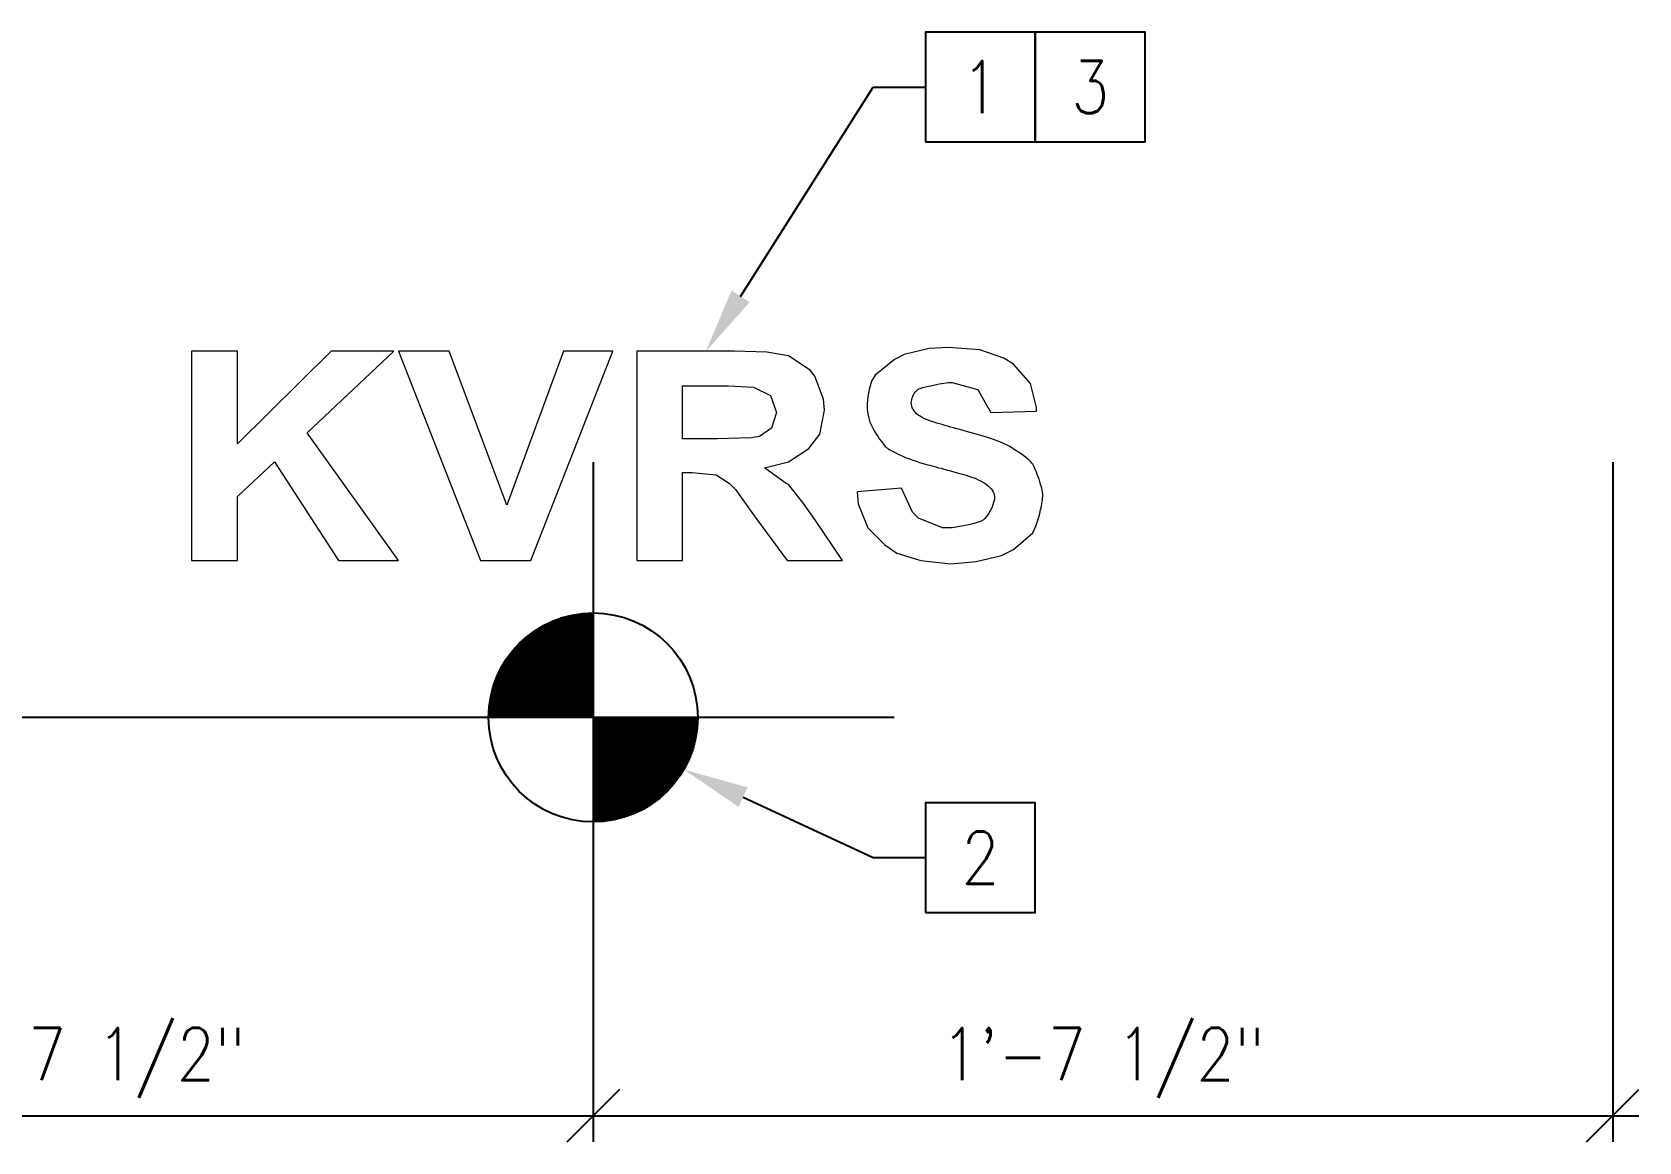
# Model space of a CAD drawing. Header units: inches. Extents: x -82 to 6902, y -1676 to 228.
# Drawn here: x 34.87 to 65.61, y -500.1 to -478.87 of the extents above; entities that cross this region are included whole.
import ezdxf
from ezdxf import colors
from ezdxf.entities.mleader import LeaderData, LeaderLine
from ezdxf.enums import TextEntityAlignment as Align
from ezdxf.math import Vec2, Vec3

# ---------------------------------------------------------------- set-up
doc = ezdxf.new("R2010")
doc.units = ezdxf.units.IN
doc.header["$LTSCALE"] = 0.5
doc.header["$MEASUREMENT"] = 0
for name, color, linetype in [('A-SHET-SYMB', 3, 'Continuous'), ('A-TEXT', 6, 'Continuous'), ('GOLD graphic', 42, 'Continuous')]:
    doc.layers.add(name, color=color, linetype=linetype)
doc.styles.add('TDC_Standard', font='romans.shx', dxfattribs={"width": 0.85})
doc.dimstyles.new('TDC - 8', dxfattribs={"dimscale": 8, "dimtxt": 0.125, "dimasz": 0.125, "dimexe": 0.0625, "dimexo": 0.0625, "dimgap": 0.03125, "dimtad": 1, "dimdec": 4, "dimzin": 11, "dimdsep": 46, "dimlunit": 4, "dimtxsty": 'TDC_Standard', "dimblk1": 'OBLIQUE', "dimblk2": 'OBLIQUE', "dimsah": 1, "dimcen": 0.125, "dimdle": 0.0625, "dimclrd": 1, "dimclre": 6, "dimclrt": 2, "dimadec": 0, "dimazin": 0, "dimtfac": 1.33333, "dimtdec": 4, "dimtmove": 2, "dimatfit": 2, "dimfxl": 1, "dimfrac": 2, "dimtolj": 1, "dimtzin": 11, "dimarcsym": 0})
doc.mleader_styles.duplicate_entry("Standard", '')

# ---------------------------------------------------------------- blocks, each defined once
blk = doc.blocks.new('_Oblique')
at = {"color": 0, "linetype": 'ByBlock', "lineweight": -2}
blk.add_line((-0.5, -0.5), (0.5, 0.5), dxfattribs=at)
blk = doc.blocks.new('*D105')
at = {"color": 1, "lineweight": -2}
blk.add_line((18.799, -488.507), (18.799, -492.481), dxfattribs=at)
at = {"color": 6, "lineweight": -2}
for p, q in [((25.678, -489.007), (18.299, -489.007)), ((51.363, -491.981), (18.299, -491.981))]:
    blk.add_line(p, q, dxfattribs=at)
at = {"layer": 'DefPoints', "color": 0}
for p in [(26.178, -489.007), (18.799, -491.981), (51.863, -491.981)]:
    blk.add_point(p, dxfattribs=at)
at = {"color": 1, "lineweight": -2}
for p, rotation in [((18.799, -489.007), 90), ((18.799, -491.981), 270)]:
    blk.add_blockref('_Oblique', p, dxfattribs=dict(at, rotation=rotation))
at = {"color": 2, "insert": (17.954, -490.494), "char_height": 1, "attachment_point": 5, "rotation": 90, "style": 'TDC_Standard'}
blk.add_mtext('\\A1;3"', dxfattribs=at)
blk = doc.blocks.new('*D106')
at = {"color": 6, "lineweight": -2}
for p, q in [((26.106, -487.1), (26.106, -500.101)), ((45.606, -487.1), (45.606, -500.101))]:
    blk.add_line(p, q, dxfattribs=at)
at = {"color": 1, "lineweight": -2}
blk.add_line((25.606, -499.601), (46.106, -499.601), dxfattribs=at)
at = {"layer": 'DefPoints', "color": 0}
for p in [(26.106, -486.6), (45.606, -486.6), (45.606, -499.601)]:
    blk.add_point(p, dxfattribs=at)
at = {"color": 1, "lineweight": -2, "rotation": 180}
blk.add_blockref('_Oblique', (26.106, -499.601), dxfattribs=at)
at = {"color": 1, "lineweight": -2}
blk.add_blockref('_Oblique', (45.606, -499.601), dxfattribs=at)
at = {"color": 2, "insert": (35.856, -498.589), "char_height": 1, "attachment_point": 5, "style": 'TDC_Standard'}
blk.add_mtext('\\A1;1\'-7 1/2"', dxfattribs=at)
blk = doc.blocks.new('*D107')
at = {"color": 6, "lineweight": -2}
for p, q in [((45.606, -487.1), (45.606, -500.101)), ((65.106, -487.1), (65.106, -500.101))]:
    blk.add_line(p, q, dxfattribs=at)
at = {"color": 1, "lineweight": -2}
blk.add_line((45.106, -499.601), (65.606, -499.601), dxfattribs=at)
at = {"layer": 'DefPoints', "color": 0}
for p in [(45.606, -486.6), (65.106, -486.6), (65.106, -499.601)]:
    blk.add_point(p, dxfattribs=at)
at = {"color": 1, "lineweight": -2, "rotation": 180}
blk.add_blockref('_Oblique', (45.606, -499.601), dxfattribs=at)
at = {"color": 1, "lineweight": -2}
blk.add_blockref('_Oblique', (65.106, -499.601), dxfattribs=at)
at = {"color": 2, "insert": (55.356, -498.589), "char_height": 1, "attachment_point": 5, "style": 'TDC_Standard'}
blk.add_mtext('\\A1;1\'-7 1/2"', dxfattribs=at)
blk = doc.blocks.new('Anno_Square')
blk.add_lwpolyline([(-0.197, -0.0985), (0, -0.0985), (0, 0.0985), (-0.197, 0.0985)], close=True)
at = {"color": 2, "style": 'TDC_Standard', "width": 0.851562}
blk.add_attdef('ID', text='', height=0.0938, dxfattribs=at).set_placement((-0.0985, 0), align=Align.MIDDLE_CENTER)

msp = doc.modelspace()

# ---------------------------------------------------------------- linework, layer by layer
at = {"layer": 'A-TEXT', "const_width": 2}
for points in [[(45.6057, -490.98098, 0.41421356), (44.6057, -491.98098)], [(45.6057, -492.98098, 0.41421356), (46.6057, -491.98098)]]:
    msp.add_lwpolyline(points, format="xyb", dxfattribs=at)
at = {"layer": 'A-TEXT'}
msp.add_circle((45.6057, -491.98098), 2, dxfattribs=at)
at = {"layer": 'GOLD graphic', "color": 104, "lineweight": 0}
for points in [[(52.40274, -484.90207), (52.03446, -484.92509), (51.5511, -485.04017), (51.36696, -485.13224), (50.99868, -485.43147), (50.92962, -485.54656)], [(52.40274, -485.56958), (52.4718, -485.56958), (52.95517, -485.70768), (52.97818, -485.7307), (53.20836, -486.14502), (54.08302, -486.122), (54.08302, -486.05295), (53.96794, -485.5926), (53.64569, -485.22432), (53.46155, -485.10923), (53.0012, -484.9481), (52.40274, -484.90207)], [(38.79939, -484.97112), (37.92472, -484.97112), (37.92472, -488.97617), (38.79939, -488.97617), (38.79939, -487.75624), (39.51293, -487.08873)], [(38.79939, -486.74347), (38.79939, -484.97112)], [(41.79166, -484.97112), (40.59475, -484.97112), (38.79939, -486.74347)], [(39.51293, -487.08873), (40.73286, -488.97617), (41.88373, -488.97617), (40.1344, -486.53631), (41.79166, -484.97112)], [(42.85047, -484.97112), (41.88373, -484.97112), (43.44893, -488.97617)], [(43.95531, -487.91737), (42.85047, -484.97112)], [(43.44893, -488.97617), (44.41566, -488.97617), (45.98085, -484.97112)], [(45.98085, -484.97112), (45.03714, -484.97112), (43.95531, -487.91737)], [(48.30562, -484.97112), (46.4412, -484.97112), (46.4412, -488.97617), (47.31587, -488.97617), (47.31587, -487.29589), (47.50001, -487.29589)], [(49.8478, -485.45449), (49.75573, -485.3394), (49.34141, -485.06319), (48.9271, -484.99414), (48.30562, -484.97112)], [(49.73271, -486.83554), (49.93987, -486.55933), (50.03194, -486.09898), (50.00892, -485.89182), (49.8478, -485.45449)], [(50.92962, -485.54656), (50.88666, -485.70824), (50.86, -485.84953), (50.84759, -485.97271), (50.84738, -486.08004), (50.85734, -486.17379), (50.87541, -486.25624), (50.89954, -486.32965), (50.9277, -486.39629), (50.95805, -486.45804), (50.98959, -486.51518), (51.02154, -486.56761), (51.0531, -486.6152), (51.0835, -486.65784), (51.11194, -486.69543), (51.13763, -486.72785), (51.1598, -486.75498), (51.17799, -486.77691), (51.19313, -486.79448), (51.20646, -486.80873), (51.21926, -486.82068), (51.23278, -486.83137), (51.24827, -486.84184), (51.267, -486.85311), (51.29023, -486.86623), (51.31895, -486.88198), (51.35311, -486.90016), (51.39239, -486.92031), (51.43649, -486.942), (51.48508, -486.96476), (51.53785, -486.98815), (51.59449, -487.01173), (51.65468, -487.03503), (51.71797, -487.05767), (51.78343, -487.0795), (51.84996, -487.10044), (51.9165, -487.12038), (51.98196, -487.13925), (52.04525, -487.15695), (52.10532, -487.17339), (52.16106, -487.18848), (52.21176, -487.20219), (52.25811, -487.21473), (52.30112, -487.22638), (52.34184, -487.23739), (52.38131, -487.24804), (52.42055, -487.25861), (52.4606, -487.26935), (52.50249, -487.28055), (52.54699, -487.29242), (52.59378, -487.30506), (52.64228, -487.31851), (52.6919, -487.33282), (52.74207, -487.34802), (52.79218, -487.36417), (52.84167, -487.3813), (52.88995, -487.39947), (52.93649, -487.41871), (52.981, -487.43897), (53.02327, -487.46023), (53.06306, -487.48243), (53.10016, -487.50553), (53.13433, -487.52948), (53.16536, -487.55425), (53.19301, -487.57978), (53.21709, -487.60607), (53.23743, -487.6333), (53.25391, -487.66171), (53.26638, -487.69151), (53.27472, -487.72292), (53.27879, -487.75618), (53.27845, -487.79151), (53.27357, -487.82913), (53.26415, -487.86909), (53.25071, -487.91068), (53.23389, -487.95304), (53.21435, -487.99529), (53.19275, -488.03655), (53.16973, -488.07594), (53.14594, -488.11259), (53.12204, -488.14562), (53.09764, -488.17451), (53.06819, -488.20014), (53.02807, -488.22375), (52.97171, -488.24656), (52.8935, -488.26983), (52.78784, -488.29479), (52.64914, -488.32266), (52.4718, -488.3547)], [(47.31587, -486.6514), (47.31587, -485.63863), (48.0064, -485.63863)], [(48.0064, -485.63863), (48.19054, -485.63863), (48.67391, -485.66165), (48.99615, -485.82277), (49.11124, -486.14502), (49.01917, -486.44424), (48.78899, -486.60537), (48.62787, -486.62838), (47.98338, -486.6514), (47.31587, -486.6514)], [(54.01397, -488.44677), (54.04688, -488.37581), (54.07658, -488.30201), (54.10309, -488.22687), (54.12642, -488.15186), (54.14661, -488.07847), (54.16368, -488.00818), (54.17764, -487.94247), (54.18852, -487.88284), (54.19636, -487.83028), (54.20126, -487.78388), (54.20332, -487.74224), (54.20267, -487.70397), (54.1994, -487.66769), (54.19365, -487.63198), (54.18551, -487.59547), (54.17509, -487.55676), (54.16258, -487.51487), (54.14836, -487.4705), (54.13288, -487.42479), (54.11659, -487.37885), (54.09994, -487.33381), (54.08338, -487.2908), (54.06736, -487.25093), (54.05233, -487.21533), (54.03853, -487.18476), (54.0253, -487.15851), (54.01181, -487.13549), (53.99719, -487.11463), (53.98059, -487.09485), (53.96116, -487.07507), (53.93805, -487.05421), (53.91039, -487.03119), (53.87761, -487.00524), (53.8402, -486.97676), (53.79892, -486.94649), (53.75455, -486.91514), (53.70783, -486.88344), (53.65954, -486.85209), (53.61044, -486.82182), (53.56129, -486.79334), (53.51265, -486.76721), (53.46419, -486.74323), (53.41537, -486.72105), (53.36564, -486.70031), (53.31448, -486.68065), (53.26135, -486.66171), (53.20569, -486.64313), (53.14698, -486.62455), (53.08489, -486.60569), (53.02002, -486.58661), (52.95317, -486.56743), (52.88515, -486.5483), (52.81678, -486.52935), (52.74885, -486.51072), (52.68218, -486.49253), (52.61758, -486.47493), (52.55566, -486.45801), (52.49631, -486.44167), (52.43921, -486.42577), (52.38404, -486.4102), (52.33049, -486.3948), (52.27825, -486.37945), (52.22699, -486.364), (52.17641, -486.34834), (52.12631, -486.3323), (52.07702, -486.31573), (52.02899, -486.29844), (51.98268, -486.28024), (51.93851, -486.26097), (51.89696, -486.24044), (51.85846, -486.21847), (51.82347, -486.19489), (51.79237, -486.16957), (51.76527, -486.14268), (51.74221, -486.11444), (51.72325, -486.08507), (51.70842, -486.05481), (51.69777, -486.02387), (51.69135, -485.99249), (51.6892, -485.96088), (51.69127, -485.92929), (51.69711, -485.89806), (51.70619, -485.86755), (51.71797, -485.83812), (51.73191, -485.81012), (51.74746, -485.78393), (51.7641, -485.75989), (51.78127, -485.73837), (51.79948, -485.71948), (51.82335, -485.70229), (51.85855, -485.68564), (51.91075, -485.66836), (51.9856, -485.64929), (52.08877, -485.62724), (52.22593, -485.60106), (52.40274, -485.56958)], [(48.88106, -487.20382), (49.34141, -487.08873), (49.73271, -486.83554)], [(47.50001, -487.29589), (47.96036, -487.34193), (48.21355, -487.50305), (48.32864, -487.61814), (48.67391, -488.10151), (49.3184, -488.97617), (50.3772, -488.97617), (49.8478, -488.19358), (49.61762, -487.87133), (49.34141, -487.52607), (49.29538, -487.50305), (48.88106, -487.20382)], [(51.50506, -487.59512), (50.65341, -487.66417), (50.67643, -487.89435), (50.86057, -488.3547), (51.18282, -488.67694), (51.41299, -488.83807), (51.87334, -488.97617), (52.44878, -489.04522), (52.93215, -488.99919), (53.41552, -488.8841), (53.64569, -488.76901), (54.01397, -488.44677)], [(52.4718, -488.3547), (52.28766, -488.3547), (51.82731, -488.17056), (51.71222, -488.05547), (51.50506, -487.59512)]]:
    msp.add_lwpolyline(points, dxfattribs=at)

# ---------------------------------------------------------------- block references
at = {"layer": 'A-SHET-SYMB', "xscale": 10.6664, "yscale": 10.6664, "zscale": 10.6664}
for p, values in [((54.06156, -479.92013), {'ID': '1'}), ((56.16308, -479.92013), {'ID': '3'}), ((54.06156, -494.66336), {'ID': '2'})]:
    msp.add_blockref('Anno_Square', p, dxfattribs=at).add_auto_attribs(values)

# ---------------------------------------------------------------- dimensions: what is measured, and where the dimension line sits
for base, p1, p2, picture, middle in [((45.6057, -499.60118), (26.1057, -486.59984), (45.6057, -486.59984), '*D106', (35.8557, -498.58927)), ((65.1057, -499.60118), (45.6057, -486.59984), (65.1057, -486.59984), '*D107', (55.3557, -498.58927))]:
    dim = msp.add_linear_dim(base=base, p1=p1, p2=p2, dimstyle='TDC - 8')
    dim.commit()
    dim.dimension.update_dxf_attribs({"geometry": picture, "text_midpoint": middle})
dim = msp.add_linear_dim(base=(18.79948, -491.98098), p1=(26.17798, -489.00669), p2=(51.86265, -491.98098), angle=270, dimstyle='TDC - 8')
dim.commit()
dim.dimension.update_dxf_attribs({"geometry": '*D105', "text_midpoint": (17.95424, -490.49383)})

# ---------------------------------------------------------------- leaders
ml = msp.add_multileader_mtext('')
ml.set_content(' ', color=2, style='TDC_Standard')
ml.set_leader_properties(color=1)
ml.build(insert=Vec2(0, 0))
ml.multileader.update_dxf_attribs({"dogleg_length": 0.125, "arrow_head_size": 1.25, "scale": 8})
ctx = ml.context
ctx.base_point, ctx.scale, ctx.char_height, ctx.arrow_head_size, ctx.landing_gap_size, ctx.plane_origin = Vec3(51.96004, -479.92013), 8, 1, 1.25, 0.72, Vec3(48.89589, -485.01607)
notes = []
notes.append((ctx, [(0, (1, 1, 0), (50.96004, -479.92013), (1, 0), 1, [(0, [(47.75684, -484.98168)], 0, [])])]))
ctx.mtext.insert, ctx.mtext.flow_direction = Vec3(52.68004, -479.42013), 5
ml = msp.add_multileader_mtext('')
ml.set_content(' ', color=2, style='TDC_Standard')
ml.set_leader_properties(color=1)
ml.build(insert=Vec2(0, 0))
ml.multileader.update_dxf_attribs({"dogleg_length": 0.125, "arrow_head_size": 1.25, "scale": 8})
ctx = ml.context
ctx.base_point, ctx.scale, ctx.char_height, ctx.arrow_head_size, ctx.landing_gap_size, ctx.plane_origin = Vec3(51.96004, -494.66336), 8, 1, 1.25, 0.72, Vec3(48.89589, -499.7593)
notes.append((ctx, [(0, (1, 1, 0), (50.96004, -494.66336), (1, 0), 1, [(0, [(47.33949, -492.97796)], 0, [])])]))
ctx.mtext.insert, ctx.mtext.flow_direction = Vec3(52.68004, -494.16336), 5
for ctx, leaders in notes:
    for number, flags, end, landing, length, lines in leaders:
        leader = LeaderData()
        leader.index, (leader.has_last_leader_line, leader.has_dogleg_vector, leader.attachment_direction) = number, flags
        leader.last_leader_point, leader.dogleg_vector, leader.dogleg_length = Vec3(end), Vec3(landing), length
        for number, points, colour, breaks in lines:
            line = LeaderLine()
            line.index, line.vertices, line.color, line.breaks = number, Vec3.list(points), colors.encode_raw_color(colour), breaks
            leader.lines.append(line)
        ctx.leaders.append(leader)

doc.saveas('drawing.dxf')
